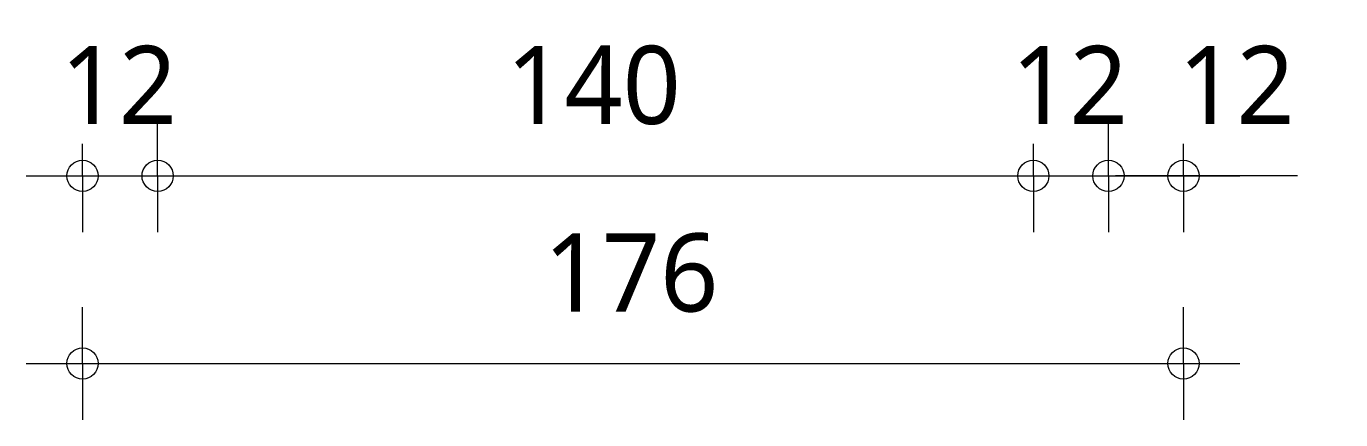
# Model space of a CAD drawing. Header units: millimetres. Extents: x -435 to 27166, y -19117 to 26500.
# Drawn here: x 7120.7 to 7330.8, y -13953.1 to -13890.2 of the extents above; entities that cross this region are included whole.
import ezdxf

# ---------------------------------------------------------------- set-up
doc = ezdxf.new("R2010")
doc.units = ezdxf.units.MM
doc.layers.add('A-ANNO-DIMS', color=211, linetype='Continuous', lineweight=13)
doc.layers.add('A-ANNO-DIMS-5', color=211, linetype='Continuous', lineweight=13)
doc.styles.add('Segoe UI_3', font='segoeui.ttf', dxfattribs={"height": 12.5})
doc.dimstyles.new('2_5_mm_1', dxfattribs={"dimscale": 304.8, "dimtxt": 13.092049, "dimasz": 0.016404, "dimexe": 0.029528, "dimexo": 0.0625, "dimgap": 0.014764, "dimtad": 1, "dimdec": 0, "dimzin": 0, "dimdsep": 46, "dimtxsty": 'Segoe UI_3', "dimblk1": 'DOTBLANK', "dimblk2": 'DOTBLANK', "dimsah": 1, "dimcen": 0.09, "dimdle": 0.029528, "dimazin": 0, "dimtfac": 1, "dimtdec": 4, "dimtix": 1, "dimtmove": 1, "dimatfit": 3, "dimfxl": 0.029528, "dimfxlon": 1, "dimtvp": 1, "dimtfill": 1, "dimtolj": 1, "dimtzin": 0, "dimarcsym": 2})
doc.dimstyles.new('2_5_mm_5', dxfattribs={"dimscale": 304.8, "dimtxt": 13.092049, "dimasz": 0.016404, "dimexe": 0.029528, "dimexo": 0.0625, "dimgap": 0.014764, "dimtad": 1, "dimdec": 0, "dimzin": 0, "dimdsep": 46, "dimtxsty": 'Segoe UI_3', "dimblk1": 'DOTBLANK', "dimblk2": 'DOTBLANK', "dimsah": 1, "dimcen": 0.09, "dimdle": 0.029528, "dimazin": 0, "dimtfac": 1, "dimtdec": 4, "dimtix": 1, "dimtmove": 0, "dimatfit": 3, "dimfxl": 0.029528, "dimfxlon": 1, "dimtvp": 1, "dimtfill": 1, "dimtolj": 1, "dimtzin": 0, "dimarcsym": 2})

# ---------------------------------------------------------------- blocks, each defined once
blk = doc.blocks.new('DIMBLOCK588-Details Appartement')
at = {"layer": 'A-ANNO-DIMS-5'}
for p, q in [((7129.69, -13914.1), (7129.69, -13905.1)), ((7141.69, -13914.1), (7141.69, -13905.1)), ((7120.69, -13914.1), (7141.69, -13914.1)), ((7129.69, -13914.1), (7129.69, -13923.1)), ((7141.69, -13914.1), (7141.69, -13923.1))]:
    blk.add_line(p, q, dxfattribs=at)
for centre in [(7129.69, -13914.1), (7141.69, -13914.1)]:
    blk.add_circle(centre, 2.5, dxfattribs=at)
at = {"layer": 'A-ANNO-DIMS-5', "color": 0, "insert": (7126.17, -13893.3), "char_height": 12.5, "width": 22.8516, "attachment_point": 1, "line_spacing_factor": 1.142579, "style": 'Segoe UI_3', "bg_fill": 3, "box_fill_scale": 1.25, "bg_fill_color": 9, "bg_fill_true_color": 13158600, "bg_fill_transparency": 0}
blk.add_mtext('12', dxfattribs=at)
blk = doc.blocks.new('_DotBlank')
at = {"color": 0, "linetype": 'ByBlock', "lineweight": -2}
blk.add_line((-0.5, 0), (-1, 0), dxfattribs=at)
blk.add_circle((0, 0), 0.5, dxfattribs=at)
blk = doc.blocks.new('DIMBLOCK589-Details Appartement')
at = {"layer": 'A-ANNO-DIMS-5'}
for p, q in [((7141.69, -13914.1), (7141.69, -13905.1)), ((7281.69, -13914.1), (7281.69, -13905.1)), ((7141.69, -13914.1), (7281.69, -13914.1)), ((7141.69, -13914.1), (7141.69, -13923.1)), ((7281.69, -13914.1), (7281.69, -13923.1))]:
    blk.add_line(p, q, dxfattribs=at)
for centre in [(7141.69, -13914.1), (7281.69, -13914.1)]:
    blk.add_circle(centre, 2.5, dxfattribs=at)
at = {"layer": 'A-ANNO-DIMS-5', "color": 0, "insert": (7197.41, -13893.3), "char_height": 12.5, "width": 34.2774, "attachment_point": 1, "line_spacing_factor": 1.142579, "style": 'Segoe UI_3', "bg_fill": 3, "box_fill_scale": 1.25, "bg_fill_color": 9, "bg_fill_true_color": 13158600, "bg_fill_transparency": 0}
blk.add_mtext('140', dxfattribs=at)
blk = doc.blocks.new('DIMBLOCK590-Details Appartement')
at = {"layer": 'A-ANNO-DIMS-5'}
for p, q in [((7281.69, -13914.1), (7281.69, -13905.1)), ((7293.69, -13914.1), (7293.69, -13905.1)), ((7281.69, -13914.1), (7293.69, -13914.1)), ((7281.69, -13914.1), (7281.69, -13923.1)), ((7293.69, -13914.1), (7293.69, -13923.1))]:
    blk.add_line(p, q, dxfattribs=at)
for centre in [(7281.69, -13914.1), (7293.69, -13914.1)]:
    blk.add_circle(centre, 2.5, dxfattribs=at)
at = {"layer": 'A-ANNO-DIMS-5', "color": 0, "insert": (7278.17, -13893.3), "char_height": 12.5, "width": 22.8516, "attachment_point": 1, "line_spacing_factor": 1.142579, "style": 'Segoe UI_3', "bg_fill": 3, "box_fill_scale": 1.25, "bg_fill_color": 9, "bg_fill_true_color": 13158600, "bg_fill_transparency": 0}
blk.add_mtext('12', dxfattribs=at)
blk = doc.blocks.new('DIMBLOCK591-Details Appartement')
at = {"layer": 'A-ANNO-DIMS-5'}
for p, q in [((7293.69, -13914.1), (7293.69, -13905.1)), ((7305.69, -13914.1), (7305.69, -13905.1)), ((7293.69, -13914.1), (7314.69, -13914.1)), ((7293.69, -13914.1), (7293.69, -13923.1)), ((7294.85, -13914.1), (7299.69, -13914.1)), ((7323.9, -13914.1), (7294.85, -13914.1)), ((7305.69, -13914.1), (7305.69, -13923.1))]:
    blk.add_line(p, q, dxfattribs=at)
for centre in [(7293.69, -13914.1), (7305.69, -13914.1)]:
    blk.add_circle(centre, 2.5, dxfattribs=at)
at = {"layer": 'A-ANNO-DIMS-5', "color": 0, "insert": (7304.85, -13893.3), "char_height": 12.5, "width": 22.8516, "attachment_point": 1, "line_spacing_factor": 1.142579, "style": 'Segoe UI_3', "bg_fill": 3, "box_fill_scale": 1.25, "bg_fill_color": 9, "bg_fill_true_color": 13158600, "bg_fill_transparency": 0}
blk.add_mtext('12', dxfattribs=at)
blk = doc.blocks.new('DIMBLOCK592-Details Appartement')
at = {"layer": 'A-ANNO-DIMS-5'}
for p, q in [((7129.69, -13944.1), (7129.69, -13935.1)), ((7305.69, -13944.1), (7305.69, -13935.1)), ((7120.69, -13944.1), (7314.69, -13944.1)), ((7129.69, -13944.1), (7129.69, -13953.1)), ((7305.69, -13944.1), (7305.69, -13953.1))]:
    blk.add_line(p, q, dxfattribs=at)
for centre in [(7129.69, -13944.1), (7305.69, -13944.1)]:
    blk.add_circle(centre, 2.5, dxfattribs=at)
at = {"layer": 'A-ANNO-DIMS-5', "color": 0, "insert": (7203.41, -13923.3), "char_height": 12.5, "width": 34.2774, "attachment_point": 1, "line_spacing_factor": 1.142579, "style": 'Segoe UI_3', "bg_fill": 3, "box_fill_scale": 1.25, "bg_fill_color": 9, "bg_fill_true_color": 13158600, "bg_fill_transparency": 0}
blk.add_mtext('176', dxfattribs=at)

msp = doc.modelspace()

# ---------------------------------------------------------------- dimensions: what is measured, and where the dimension line sits
at = {"layer": 'A-ANNO-DIMS'}
dim = msp.add_linear_dim(base=(7141.69, -13914.1), p1=(7129.69, -13905.1), p2=(7141.69, -13905.1), dimstyle='2_5_mm_5', override={"dimpost": '<>', "dimfxl": 12}, dxfattribs=at)
dim.commit()
dim.dimension.update_dxf_attribs({"geometry": 'DIMBLOCK588-Details Appartement', "text_midpoint": (7135.69, -13903.21)})

# ---------------------------------------------------------------- next in the draw order: dimensions: what is measured, and where the dimension line sits
dim = msp.add_linear_dim(base=(7281.69, -13914.1), p1=(7141.69, -13905.1), p2=(7281.69, -13905.1), dimstyle='2_5_mm_5', override={"dimpost": '<>', "dimfxl": 140}, dxfattribs=at)
dim.commit()
dim.dimension.update_dxf_attribs({"geometry": 'DIMBLOCK589-Details Appartement', "text_midpoint": (7211.69, -13903.11)})

# ---------------------------------------------------------------- next in the draw order: dimensions: what is measured, and where the dimension line sits
dim = msp.add_linear_dim(base=(7293.69, -13914.1), p1=(7281.69, -13905.1), p2=(7293.69, -13905.1), dimstyle='2_5_mm_5', override={"dimpost": '<>', "dimfxl": 12}, dxfattribs=at)
dim.commit()
dim.dimension.update_dxf_attribs({"geometry": 'DIMBLOCK590-Details Appartement', "text_midpoint": (7287.69, -13903.21)})

# ---------------------------------------------------------------- next in the draw order: dimensions: what is measured, and where the dimension line sits
dim = msp.add_linear_dim(base=(7305.69, -13914.1), p1=(7293.69, -13905.1), p2=(7305.69, -13905.1), dimstyle='2_5_mm_1', override={"dimpost": '<>', "dimfxl": 12}, dxfattribs=at)
dim.commit()
dim.dimension.update_dxf_attribs({"geometry": 'DIMBLOCK591-Details Appartement', "text_midpoint": (7316.28, -13901.63), "dimtype": 160})

# ---------------------------------------------------------------- next in the draw order: dimensions: what is measured, and where the dimension line sits
dim = msp.add_linear_dim(base=(7305.69, -13944.1), p1=(7129.69, -13935.1), p2=(7305.69, -13935.1), dimstyle='2_5_mm_5', override={"dimpost": '<>', "dimfxl": 176}, dxfattribs=at)
dim.commit()
dim.dimension.update_dxf_attribs({"geometry": 'DIMBLOCK592-Details Appartement', "text_midpoint": (7217.69, -13933.11)})

doc.saveas('drawing.dxf')
